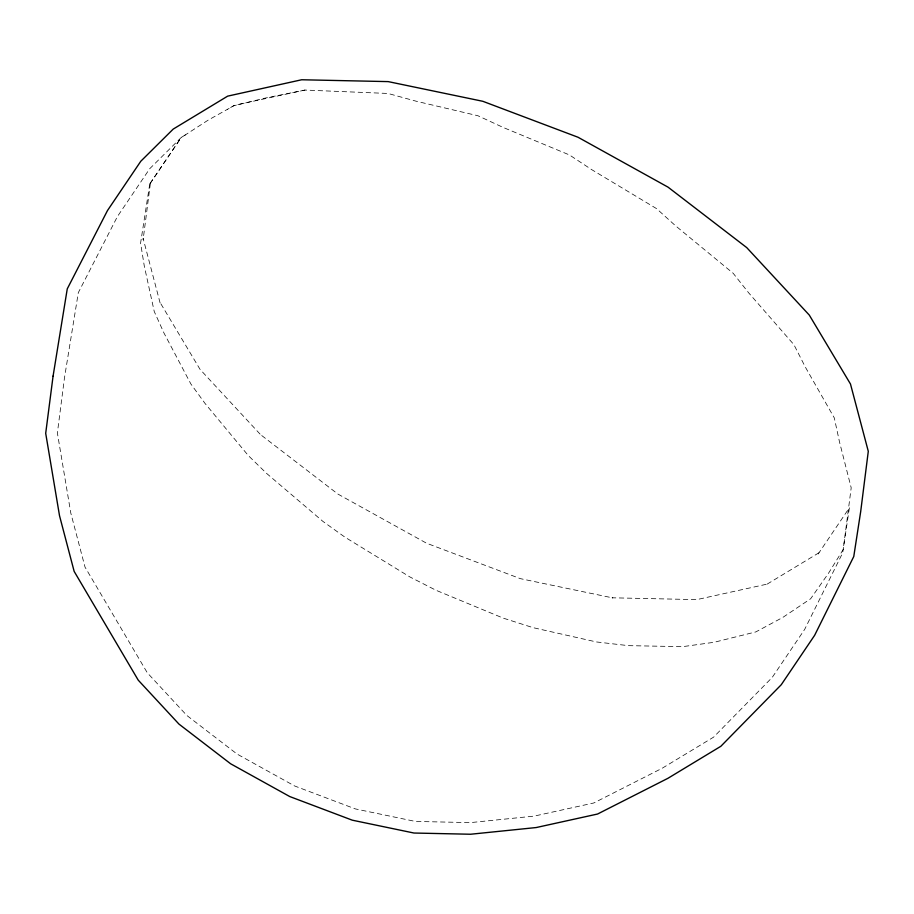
<?xml version="1.0" encoding="UTF-8"?>
<svg xmlns="http://www.w3.org/2000/svg" width="914" height="914" viewBox="0 0 914 914"><rect width="100%" height="100%" fill="white"/><g stroke="black" fill="none" stroke-linecap="round" stroke-linejoin="round"><path stroke-width="0.69" stroke-dasharray="4.57 3.43" d="M149.747 183.954L140.585 243.124L144.286 266.008L154.249 311.525L163.937 332.959L190.866 383.96L205.102 403.531L248.322 455.583L266.465 473.292L322.996 521.46L345.058 537.249L409.975 576.985L436.058 590.295L503.294 618.15L533.056 627.655L596.431 641.948L628.421 645.65L682.678 646.655L714.154 642.279L755.844 631.905L782.864 617.384L810.649 598.761L828.667 572.998L843.176 549.565L851.197 487.813L839.566 442.216L834.299 417.904L805.257 366.937L793.935 344.692L748.794 292.994L733.188 273.297L675.549 225.792L656.538 208.609L591.701 169.638L569.433 154.934L503.443 127.56L477.873 115.735L416.521 101.305L387.97 93.457L304.945 90.063L265.346 98.049L233.915 105.704L208.221 120.088L180.972 137.728L149.747 168.69L117.369 216.618L78.318 292.651L64.551 377.345L57.376 432.962L70.789 513.005L85.025 567.114L147.291 672.784L186.867 715.491L237.114 754.084L294.605 785.96L355.409 808.924L415.402 821.435L470.47 822.611L534.153 816.111L593.803 802.972L662.159 768.263L713.571 737.164L772.25 677.377L804.674 629.38L842.685 552.856L849.403 507.761L818.19 553.964L819.984 552.159L766.96 584.24L768.08 583.909L696.754 599.618L612.106 597.802L612.814 597.916L520.329 578.642L426.564 543.224L337.929 494.086L260.456 434.561L260.867 434.973L200.029 369.347L159.722 301.883L160.099 302.911L143.121 238.383L143.132 239.628L150.513 182.343L149.747 183.954L180.972 137.728M150.113 183.577L181.338 137.374L188.101 133.284M304.945 90.063L234.247 105.361L227.483 109.452"/><path stroke-width="1.37" d="M53.081 376.088L45.7 433.316L59.524 515.747L74.16 571.399L138.243 680.165L178.95 724.082L230.625 763.773L289.749 796.551L352.278 820.178L413.973 833.031L470.607 834.242L536.187 827.547L597.562 814.031L667.951 778.294L720.838 746.292L781.264 684.723L814.625 635.333L853.767 556.535L860.691 511.566L868.289 451.31L850.477 384.017L809.29 315.079L746.715 247.591L668.043 187.153L578.025 137.249L482.821 101.294L388.187 81.609L301.689 79.758L227.666 96.141L173.214 129.091L140.79 161.252L107.475 210.563L67.259 288.87L53.081 376.088"/></g></svg>
